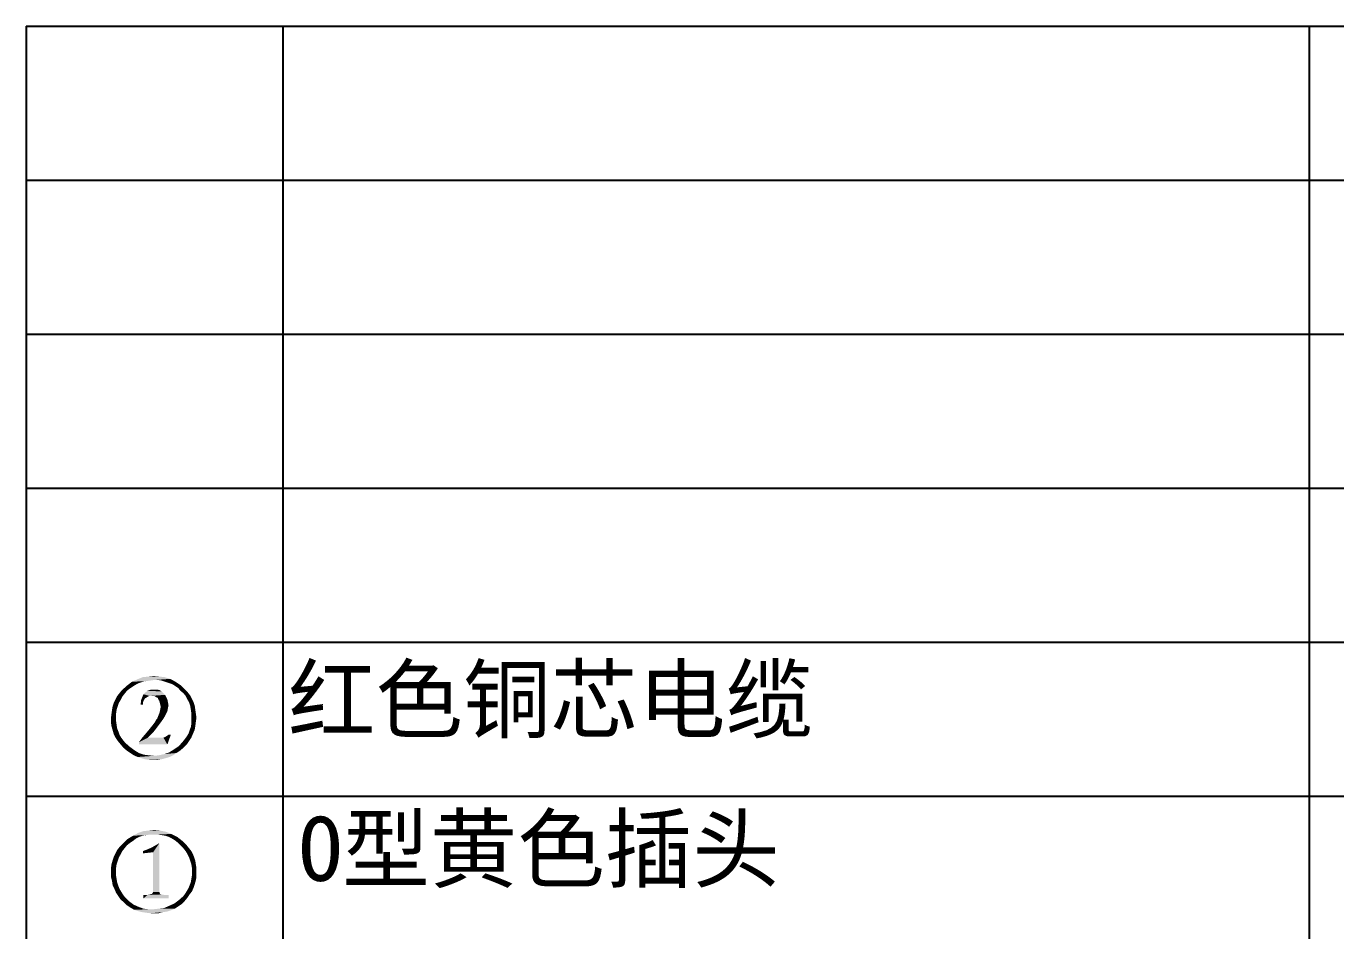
# Model space of a CAD drawing. Header units: millimetres. Extents: x 336 to 634, y 189 to 399.
# Drawn here: x 448.5 to 499.6, y 261.9 to 297.2 of the extents above; entities that cross this region are included whole.
import ezdxf

# ---------------------------------------------------------------- set-up
doc = ezdxf.new("R2010")
doc.units = ezdxf.units.MM

msp = doc.modelspace()

# ---------------------------------------------------------------- linework, layer by layer
at = {"color": 2, "linetype": 'Continuous'}
for p, q in [((448.54988, 297.17577), (628.54988, 297.17577)), ((448.54988, 297.17577), (448.54988, 255.17577)), ((458.54988, 297.17577), (458.54988, 255.17577)), ((498.54988, 297.17577), (498.54988, 255.17577)), ((448.54988, 291.17577), (628.54988, 291.17577)), ((448.54988, 285.17577), (628.54988, 285.17577)), ((448.54988, 279.17577), (628.54988, 279.17577)), ((448.54988, 273.17577), (628.54988, 273.17577)), ((448.54988, 267.17577), (628.54988, 267.17577))]:
    msp.add_line(p, q, dxfattribs=at)
at = {"color": 5, "linetype": 'Continuous'}
for points in [[(453.09646, 271.63133), (452.96312, 271.58688), (452.47423, 271.47577)], [(453.09646, 271.63133), (452.47423, 271.47577), (452.67423, 271.63133)], [(452.96312, 271.58688), (452.82979, 271.52022), (452.47423, 271.47577)], [(452.47423, 271.47577), (452.82979, 271.52022), (452.71868, 271.45355)], [(453.5409, 271.69799), (452.67423, 271.63133), (452.87423, 271.72022)], [(453.5409, 271.69799), (453.38535, 271.67577), (452.67423, 271.63133)], [(453.38535, 271.67577), (453.22979, 271.65355), (452.67423, 271.63133)], [(452.67423, 271.63133), (453.22979, 271.65355), (453.09646, 271.63133)], [(453.9409, 271.80911), (454.16312, 271.74244), (452.87423, 271.72022)], [(453.9409, 271.80911), (452.87423, 271.72022), (453.09646, 271.80911)], [(453.5409, 271.69799), (452.87423, 271.72022), (454.16312, 271.74244)], [(453.7409, 271.83133), (453.09646, 271.80911), (453.31868, 271.83133)], [(453.09646, 271.80911), (453.7409, 271.83133), (453.9409, 271.80911)], [(453.31868, 271.83133), (453.51868, 271.85355), (453.7409, 271.83133)], [(453.69646, 271.69799), (453.5409, 271.69799), (454.16312, 271.74244)], [(453.82979, 271.67577), (453.69646, 271.69799), (454.16312, 271.74244)], [(453.96312, 271.63133), (453.82979, 271.67577), (454.16312, 271.74244)], [(453.96312, 271.63133), (454.16312, 271.74244), (454.36312, 271.63133)], [(454.36312, 271.63133), (454.09646, 271.58688), (453.96312, 271.63133)], [(454.22979, 271.54244), (454.09646, 271.58688), (454.36312, 271.63133)], [(454.22979, 271.54244), (454.36312, 271.63133), (454.56312, 271.49799)], [(454.56312, 271.49799), (454.3409, 271.47577), (454.22979, 271.54244)], [(452.29646, 271.05355), (452.02979, 270.94244), (452.09646, 271.07577)], [(452.02979, 270.94244), (452.29646, 271.05355), (452.22979, 270.92022)], [(452.38535, 271.16466), (452.09646, 271.07577), (452.18535, 271.18688)], [(452.09646, 271.07577), (452.38535, 271.16466), (452.29646, 271.05355)], [(452.47423, 271.27577), (452.18535, 271.18688), (452.27423, 271.29799)], [(452.18535, 271.18688), (452.47423, 271.27577), (452.38535, 271.16466)], [(452.71868, 271.45355), (452.27423, 271.29799), (452.47423, 271.47577)], [(452.71868, 271.45355), (452.58535, 271.36466), (452.27423, 271.29799)], [(452.27423, 271.29799), (452.58535, 271.36466), (452.47423, 271.27577)], [(453.22979, 271.00911), (453.02979, 270.92022), (453.07423, 271.03133)], [(453.22979, 271.00911), (453.18535, 270.98688), (453.02979, 270.92022)], [(453.36312, 271.07577), (453.07423, 271.03133), (453.11868, 271.14244)], [(453.36312, 271.07577), (453.29646, 271.05355), (453.07423, 271.03133)], [(453.07423, 271.03133), (453.29646, 271.05355), (453.22979, 271.00911)], [(453.89646, 271.18688), (453.11868, 271.14244), (453.16312, 271.18688)], [(453.11868, 271.14244), (453.89646, 271.18688), (453.96312, 271.12022)], [(453.11868, 271.14244), (453.96312, 271.12022), (453.36312, 271.07577)], [(453.82979, 271.25355), (453.16312, 271.18688), (453.27423, 271.27577)], [(453.16312, 271.18688), (453.82979, 271.25355), (453.89646, 271.18688)], [(453.67423, 271.32022), (453.76312, 271.29799), (453.27423, 271.27577)], [(453.5409, 271.32022), (453.67423, 271.32022), (453.27423, 271.27577)], [(453.5409, 271.32022), (453.27423, 271.27577), (453.40757, 271.32022)], [(453.27423, 271.27577), (453.76312, 271.29799), (453.82979, 271.25355)], [(453.45201, 271.07577), (453.36312, 271.07577), (453.96312, 271.12022)], [(453.5409, 271.07577), (453.45201, 271.07577), (453.96312, 271.12022)], [(453.60757, 271.03133), (453.5409, 271.07577), (453.96312, 271.12022)], [(453.60757, 271.03133), (453.96312, 271.12022), (454.00757, 271.03133)], [(454.00757, 271.03133), (453.67423, 271.00911), (453.60757, 271.03133)], [(453.69646, 270.94244), (453.67423, 271.00911), (454.00757, 271.03133)], [(453.69646, 270.94244), (454.00757, 271.03133), (454.05201, 270.94244)], [(454.47423, 271.38688), (454.3409, 271.47577), (454.56312, 271.49799)], [(454.47423, 271.38688), (454.56312, 271.49799), (454.76312, 271.29799)], [(454.76312, 271.29799), (454.56312, 271.27577), (454.47423, 271.38688)], [(454.56312, 271.27577), (454.76312, 271.29799), (454.85201, 271.2091)], [(454.85201, 271.2091), (454.67423, 271.18688), (454.56312, 271.27577)], [(454.67423, 271.18688), (454.85201, 271.2091), (454.9409, 271.09799)], [(454.9409, 271.09799), (454.76312, 271.07577), (454.67423, 271.18688)], [(454.76312, 271.07577), (454.9409, 271.09799), (455.00757, 270.96466)], [(455.00757, 270.96466), (454.82979, 270.94244), (454.76312, 271.07577)], [(452.07423, 270.54244), (451.87423, 270.38688), (451.89646, 270.54244)], [(451.87423, 270.38688), (452.07423, 270.54244), (452.05201, 270.38688)], [(452.11868, 270.67577), (451.89646, 270.54244), (451.91868, 270.67577)], [(451.89646, 270.54244), (452.11868, 270.67577), (452.07423, 270.54244)], [(452.16312, 270.8091), (451.91868, 270.67577), (451.96312, 270.8091)], [(451.91868, 270.67577), (452.16312, 270.8091), (452.11868, 270.67577)], [(452.22979, 270.92022), (451.96312, 270.8091), (452.02979, 270.94244)], [(451.96312, 270.8091), (452.22979, 270.92022), (452.16312, 270.8091)], [(453.1409, 270.92022), (453.11868, 270.87577), (453.00757, 270.74244)], [(453.1409, 270.92022), (453.00757, 270.74244), (453.02979, 270.92022)], [(453.11868, 270.87577), (453.09646, 270.8091), (453.00757, 270.74244)], [(453.00757, 270.74244), (453.09646, 270.8091), (453.09646, 270.74244)], [(453.02979, 270.92022), (453.18535, 270.98688), (453.1409, 270.92022)], [(454.05201, 270.94244), (453.7409, 270.87577), (453.69646, 270.94244)], [(453.7409, 270.87577), (454.05201, 270.94244), (454.07423, 270.83133)], [(454.07423, 270.83133), (453.76312, 270.78688), (453.7409, 270.87577)], [(454.05201, 270.47577), (453.7409, 270.4091), (453.76312, 270.49799)], [(453.76312, 270.78688), (454.07423, 270.83133), (454.09646, 270.72022)], [(454.09646, 270.72022), (453.78535, 270.69799), (453.76312, 270.78688)], [(454.07423, 270.60911), (453.76312, 270.49799), (453.78535, 270.60911)], [(453.76312, 270.49799), (454.07423, 270.60911), (454.05201, 270.47577)], [(453.78535, 270.60911), (453.78535, 270.69799), (454.09646, 270.72022)], [(453.78535, 270.60911), (454.09646, 270.72022), (454.07423, 270.60911)], [(454.89646, 270.83133), (454.82979, 270.94244), (455.00757, 270.96466)], [(454.89646, 270.83133), (455.00757, 270.96466), (455.07423, 270.83133)], [(455.07423, 270.83133), (454.9409, 270.69799), (454.89646, 270.83133)], [(454.9409, 270.69799), (455.07423, 270.83133), (455.11868, 270.69799)], [(455.11868, 270.69799), (454.96312, 270.56466), (454.9409, 270.69799)], [(454.96312, 270.56466), (455.11868, 270.69799), (455.1409, 270.54244)], [(455.1409, 270.54244), (454.98535, 270.4091), (454.96312, 270.56466)], [(454.98535, 270.4091), (455.1409, 270.54244), (455.16312, 270.38688)], [(452.05201, 270.38688), (452.05201, 270.23133), (451.85201, 270.2091)], [(452.05201, 270.38688), (451.85201, 270.2091), (451.87423, 270.38688)], [(451.85201, 270.2091), (452.05201, 270.23133), (452.05201, 270.09799)], [(452.05201, 270.09799), (451.85201, 270.05355), (451.85201, 270.2091)], [(451.85201, 270.05355), (452.05201, 270.09799), (452.07423, 269.94244)], [(452.07423, 269.94244), (451.87423, 269.89799), (451.85201, 270.05355)], [(453.40757, 269.85355), (453.49646, 269.96466), (453.78535, 270.03133)], [(453.40757, 269.85355), (453.78535, 270.03133), (453.65201, 269.85355)], [(453.78535, 270.03133), (453.49646, 269.96466), (453.56312, 270.05355)], [(453.56312, 270.05355), (453.60757, 270.14244), (453.89646, 270.18688)], [(453.56312, 270.05355), (453.89646, 270.18688), (453.78535, 270.03133)], [(453.89646, 270.18688), (453.60757, 270.14244), (453.65201, 270.18688)], [(453.65201, 270.18688), (453.69646, 270.29799), (453.98535, 270.34244)], [(453.65201, 270.18688), (453.98535, 270.34244), (453.89646, 270.18688)], [(453.98535, 270.34244), (453.69646, 270.29799), (453.7409, 270.4091)], [(453.7409, 270.4091), (454.05201, 270.47577), (453.98535, 270.34244)], [(455.1409, 269.89799), (454.96312, 269.85355), (454.98535, 269.98688)], [(455.16312, 270.38688), (454.98535, 270.27577), (454.98535, 270.4091)], [(454.98535, 270.27577), (455.16312, 270.38688), (455.18535, 270.23133)], [(455.18535, 270.23133), (454.98535, 270.12022), (454.98535, 270.27577)], [(454.98535, 270.12022), (455.18535, 270.23133), (455.16312, 270.07577)], [(455.16312, 270.07577), (454.98535, 269.98688), (454.98535, 270.12022)], [(454.98535, 269.98688), (455.16312, 270.07577), (455.1409, 269.89799)], [(451.87423, 269.89799), (452.07423, 269.94244), (452.09646, 269.8091)], [(452.09646, 269.8091), (451.91868, 269.74244), (451.87423, 269.89799)], [(451.91868, 269.74244), (452.09646, 269.8091), (452.1409, 269.69799)], [(452.1409, 269.69799), (451.96312, 269.58688), (451.91868, 269.74244)], [(451.96312, 269.58688), (452.1409, 269.69799), (452.18535, 269.56466)], [(452.18535, 269.56466), (452.02979, 269.45355), (451.96312, 269.58688)], [(452.02979, 269.45355), (452.18535, 269.56466), (452.25201, 269.45355)], [(453.07423, 269.45355), (453.20757, 269.6091), (453.49646, 269.65355)], [(453.07423, 269.45355), (453.49646, 269.65355), (453.29646, 269.45355)], [(453.49646, 269.65355), (453.20757, 269.6091), (453.31868, 269.74244)], [(453.65201, 269.85355), (453.31868, 269.74244), (453.40757, 269.85355)], [(453.31868, 269.74244), (453.65201, 269.85355), (453.49646, 269.65355)], [(454.05201, 269.18688), (453.89646, 269.45355), (453.96312, 269.47577)], [(453.96312, 269.47577), (454.02979, 269.52022), (454.18535, 269.56466)], [(453.96312, 269.47577), (454.18535, 269.56466), (454.05201, 269.18688)], [(454.18535, 269.56466), (454.02979, 269.52022), (454.09646, 269.56466)], [(454.98535, 269.45355), (454.7409, 269.4091), (454.80757, 269.49799)], [(455.05201, 269.6091), (454.80757, 269.49799), (454.87423, 269.6091)], [(454.80757, 269.49799), (455.05201, 269.6091), (454.98535, 269.45355)], [(454.87423, 269.6091), (454.91868, 269.74244), (455.11868, 269.76466)], [(454.87423, 269.6091), (455.11868, 269.76466), (455.05201, 269.6091)], [(455.11868, 269.76466), (454.91868, 269.74244), (454.96312, 269.85355)], [(454.96312, 269.85355), (455.1409, 269.89799), (455.11868, 269.76466)], [(452.25201, 269.45355), (452.11868, 269.32022), (452.02979, 269.45355)], [(452.25201, 269.45355), (452.31868, 269.36466), (452.11868, 269.32022)], [(452.11868, 269.32022), (452.31868, 269.36466), (452.40757, 269.25355)], [(452.40757, 269.25355), (452.22979, 269.18688), (452.11868, 269.32022)], [(452.22979, 269.18688), (452.40757, 269.25355), (452.58535, 269.09799)], [(452.58535, 269.09799), (452.3409, 269.05355), (452.22979, 269.18688)], [(452.3409, 269.05355), (452.58535, 269.09799), (452.76312, 268.96466)], [(452.76312, 268.96466), (452.47423, 268.94244), (452.3409, 269.05355)], [(452.60757, 268.85355), (452.47423, 268.94244), (452.76312, 268.96466)], [(452.60757, 268.85355), (452.76312, 268.96466), (452.9409, 268.85355)], [(453.80757, 269.45355), (453.89646, 269.45355), (452.9409, 269.27577)], [(453.29646, 269.45355), (453.80757, 269.45355), (452.9409, 269.27577)], [(453.29646, 269.45355), (452.9409, 269.27577), (453.07423, 269.45355)], [(452.9409, 269.18688), (452.9409, 269.27577), (453.89646, 269.45355)], [(454.05201, 269.18688), (452.9409, 269.18688), (453.89646, 269.45355)], [(454.5409, 268.94244), (454.11868, 268.87577), (454.29646, 268.98688)], [(454.67423, 269.05355), (454.29646, 268.98688), (454.49646, 269.12022)], [(454.29646, 268.98688), (454.67423, 269.05355), (454.5409, 268.94244)], [(454.80757, 269.18688), (454.49646, 269.12022), (454.65201, 269.29799)], [(454.49646, 269.12022), (454.80757, 269.18688), (454.67423, 269.05355)], [(454.89646, 269.32022), (454.65201, 269.29799), (454.7409, 269.4091)], [(454.65201, 269.29799), (454.89646, 269.32022), (454.80757, 269.18688)], [(454.7409, 269.4091), (454.98535, 269.45355), (454.89646, 269.32022)], [(452.9409, 268.85355), (452.7409, 268.76466), (452.60757, 268.85355)], [(452.9409, 268.85355), (453.1409, 268.78688), (452.7409, 268.76466)], [(452.7409, 268.76466), (453.1409, 268.78688), (453.31868, 268.76466)], [(453.31868, 268.76466), (452.89646, 268.69799), (452.7409, 268.76466)], [(453.31868, 268.76466), (453.51868, 268.74244), (452.89646, 268.69799)], [(452.89646, 268.69799), (453.51868, 268.74244), (454.27423, 268.76466)], [(452.89646, 268.69799), (454.27423, 268.76466), (454.1409, 268.69799)], [(454.1409, 268.69799), (453.02979, 268.65355), (452.89646, 268.69799)], [(453.02979, 268.65355), (454.1409, 268.69799), (453.98535, 268.65355)], [(453.98535, 268.65355), (453.18535, 268.60911), (453.02979, 268.65355)], [(453.18535, 268.60911), (453.98535, 268.65355), (453.82979, 268.60911)], [(453.82979, 268.60911), (453.3409, 268.58688), (453.18535, 268.60911)], [(453.51868, 268.58688), (453.3409, 268.58688), (453.82979, 268.60911)], [(454.27423, 268.76466), (453.51868, 268.74244), (453.71868, 268.76466)], [(453.51868, 268.58688), (453.82979, 268.60911), (453.67423, 268.58688)], [(453.71868, 268.76466), (453.91868, 268.8091), (454.40757, 268.85355)], [(453.71868, 268.76466), (454.40757, 268.85355), (454.27423, 268.76466)], [(454.40757, 268.85355), (453.91868, 268.8091), (454.11868, 268.87577)], [(454.11868, 268.87577), (454.5409, 268.94244), (454.40757, 268.85355)], [(452.71868, 265.43133), (452.29646, 265.29799), (452.49646, 265.49799)], [(452.71868, 265.43133), (452.58535, 265.34244), (452.29646, 265.29799)], [(453.09646, 265.63133), (452.96312, 265.58688), (452.49646, 265.49799)], [(453.09646, 265.63133), (452.49646, 265.49799), (452.71868, 265.63133)], [(452.96312, 265.58688), (452.82979, 265.52021), (452.49646, 265.49799)], [(452.49646, 265.49799), (452.82979, 265.52021), (452.71868, 265.43133)], [(453.38535, 265.67577), (452.71868, 265.63133), (452.91868, 265.74244)], [(453.38535, 265.67577), (453.22979, 265.65355), (452.71868, 265.63133)], [(452.71868, 265.63133), (453.22979, 265.65355), (453.09646, 265.63133)], [(453.98535, 265.78688), (452.91868, 265.74244), (453.11868, 265.8091)], [(452.91868, 265.74244), (453.98535, 265.78688), (454.20757, 265.69799)], [(452.91868, 265.74244), (454.20757, 265.69799), (453.38535, 265.67577)], [(453.76312, 265.83133), (453.11868, 265.8091), (453.3409, 265.83133)], [(453.11868, 265.8091), (453.76312, 265.83133), (453.98535, 265.78688)], [(453.3409, 265.83133), (453.5409, 265.85355), (453.76312, 265.83133)], [(453.51868, 265.67577), (453.38535, 265.67577), (454.20757, 265.69799)], [(453.67423, 265.67577), (453.51868, 265.67577), (454.20757, 265.69799)], [(453.82979, 265.65355), (453.67423, 265.67577), (454.20757, 265.69799)], [(453.96312, 265.63133), (453.82979, 265.65355), (454.20757, 265.69799)], [(454.09646, 265.58688), (453.96312, 265.63133), (454.20757, 265.69799)], [(454.09646, 265.58688), (454.20757, 265.69799), (454.42979, 265.58688)], [(454.42979, 265.58688), (454.22979, 265.52021), (454.09646, 265.58688)], [(454.3409, 265.45355), (454.22979, 265.52021), (454.42979, 265.58688)], [(454.3409, 265.45355), (454.42979, 265.58688), (454.62979, 265.43133)], [(454.62979, 265.43133), (454.45201, 265.36466), (454.3409, 265.45355)], [(454.56312, 265.25355), (454.45201, 265.36466), (454.62979, 265.43133)], [(454.56312, 265.25355), (454.62979, 265.43133), (454.80757, 265.25355)], [(452.22979, 264.89799), (451.96312, 264.8091), (452.02979, 264.94244)], [(451.96312, 264.8091), (452.22979, 264.89799), (452.16312, 264.78688)], [(452.29646, 265.03133), (452.02979, 264.94244), (452.09646, 265.07577)], [(452.02979, 264.94244), (452.29646, 265.03133), (452.22979, 264.89799)], [(452.38535, 265.14244), (452.09646, 265.07577), (452.18535, 265.18688)], [(452.09646, 265.07577), (452.38535, 265.14244), (452.29646, 265.03133)], [(452.47423, 265.25355), (452.18535, 265.18688), (452.29646, 265.29799)], [(452.18535, 265.18688), (452.47423, 265.25355), (452.38535, 265.14244)], [(452.29646, 265.29799), (452.58535, 265.34244), (452.47423, 265.25355)], [(453.49646, 264.98688), (453.09646, 265.03133), (453.27423, 265.09799)], [(453.49646, 264.98688), (453.09646, 264.94244), (453.09646, 265.03133)], [(453.49646, 264.98688), (453.27423, 265.09799), (453.42979, 265.16466)], [(453.42979, 265.16466), (453.58535, 265.25355), (453.7409, 265.34244)], [(453.49646, 264.98688), (453.42979, 265.16466), (453.7409, 265.34244)], [(453.49646, 263.43133), (453.49646, 264.98688), (453.7409, 265.34244)], [(453.49646, 263.43133), (453.7409, 265.34244), (453.7409, 263.43133)], [(454.80757, 265.25355), (454.67423, 265.14244), (454.56312, 265.25355)], [(454.67423, 265.14244), (454.80757, 265.25355), (454.89646, 265.14244)], [(454.89646, 265.14244), (454.76312, 265.03133), (454.67423, 265.14244)], [(454.76312, 265.03133), (454.89646, 265.14244), (454.98535, 265.03133)], [(454.98535, 265.03133), (454.82979, 264.92022), (454.76312, 265.03133)], [(454.82979, 264.92022), (454.98535, 265.03133), (455.05201, 264.89799)], [(455.05201, 264.89799), (454.89646, 264.78688), (454.82979, 264.92022)], [(454.89646, 264.78688), (455.05201, 264.89799), (455.09646, 264.78688)], [(452.07423, 264.52022), (451.85201, 264.36466), (451.87423, 264.52022)], [(451.85201, 264.36466), (452.07423, 264.52022), (452.05201, 264.36466)], [(452.05201, 264.36466), (452.05201, 264.23133), (451.85201, 264.18688)], [(452.05201, 264.36466), (451.85201, 264.18688), (451.85201, 264.36466)], [(452.11868, 264.65355), (451.87423, 264.52022), (451.91868, 264.67577)], [(451.87423, 264.52022), (452.11868, 264.65355), (452.07423, 264.52022)], [(452.16312, 264.78688), (451.91868, 264.67577), (451.96312, 264.8091)], [(451.91868, 264.67577), (452.16312, 264.78688), (452.11868, 264.65355)], [(455.09646, 264.78688), (454.9409, 264.65355), (454.89646, 264.78688)], [(454.9409, 264.65355), (455.09646, 264.78688), (455.1409, 264.65355)], [(455.1409, 264.65355), (454.98535, 264.52022), (454.9409, 264.65355)], [(454.98535, 264.52022), (455.1409, 264.65355), (455.16312, 264.49799)], [(455.16312, 264.49799), (455.00757, 264.38688), (454.98535, 264.52022)], [(455.00757, 264.38688), (455.16312, 264.49799), (455.18535, 264.36466)], [(455.18535, 264.36466), (455.00757, 264.23133), (455.00757, 264.38688)], [(455.00757, 264.23133), (455.18535, 264.36466), (455.18535, 264.2091)], [(451.85201, 264.18688), (452.05201, 264.23133), (452.05201, 264.07577)], [(452.05201, 264.07577), (451.85201, 264.03133), (451.85201, 264.18688)], [(451.85201, 264.03133), (452.05201, 264.07577), (452.07423, 263.94244)], [(452.07423, 263.94244), (451.89646, 263.85355), (451.85201, 264.03133)], [(451.89646, 263.85355), (452.07423, 263.94244), (452.09646, 263.8091)], [(452.09646, 263.8091), (451.91868, 263.69799), (451.89646, 263.85355)], [(455.16312, 263.89799), (454.96312, 263.8091), (454.98535, 263.94244)], [(454.96312, 263.8091), (455.16312, 263.89799), (455.11868, 263.74244)], [(455.18535, 264.03133), (454.98535, 263.94244), (455.00757, 264.07577)], [(454.98535, 263.94244), (455.18535, 264.03133), (455.16312, 263.89799)], [(455.18535, 264.2091), (455.00757, 264.07577), (455.00757, 264.23133)], [(455.00757, 264.07577), (455.18535, 264.2091), (455.18535, 264.03133)], [(451.91868, 263.69799), (452.09646, 263.8091), (452.1409, 263.67577)], [(452.1409, 263.67577), (451.98535, 263.56466), (451.91868, 263.69799)], [(451.98535, 263.56466), (452.1409, 263.67577), (452.18535, 263.56466)], [(452.18535, 263.56466), (452.05201, 263.4091), (451.98535, 263.56466)], [(452.18535, 263.56466), (452.25201, 263.45355), (452.05201, 263.4091)], [(452.05201, 263.4091), (452.25201, 263.45355), (452.31868, 263.34244)], [(452.31868, 263.34244), (452.1409, 263.27577), (452.05201, 263.4091)], [(452.1409, 263.27577), (452.31868, 263.34244), (452.38535, 263.25355)], [(453.82979, 263.34244), (453.27423, 263.32022), (453.38535, 263.34244)], [(453.27423, 263.32022), (453.82979, 263.34244), (453.9409, 263.32022)], [(453.76312, 263.36466), (453.38535, 263.34244), (453.45201, 263.36466)], [(453.38535, 263.34244), (453.76312, 263.36466), (453.82979, 263.34244)], [(453.7409, 263.43133), (453.45201, 263.36466), (453.49646, 263.43133)], [(453.45201, 263.36466), (453.7409, 263.43133), (453.76312, 263.36466)], [(454.91868, 263.34244), (454.67423, 263.27577), (454.7409, 263.36466)], [(454.67423, 263.27577), (454.91868, 263.34244), (454.82979, 263.2091)], [(455.00757, 263.45355), (454.7409, 263.36466), (454.80757, 263.47577)], [(454.7409, 263.36466), (455.00757, 263.45355), (454.91868, 263.34244)], [(454.80757, 263.47577), (454.87423, 263.58688), (455.07423, 263.6091)], [(454.80757, 263.47577), (455.07423, 263.6091), (455.00757, 263.45355)], [(455.07423, 263.6091), (454.87423, 263.58688), (454.91868, 263.69799)], [(455.11868, 263.74244), (454.91868, 263.69799), (454.96312, 263.8091)], [(454.91868, 263.69799), (455.11868, 263.74244), (455.07423, 263.6091)], [(452.38535, 263.25355), (452.22979, 263.14244), (452.1409, 263.27577)], [(452.22979, 263.14244), (452.38535, 263.25355), (452.56312, 263.07577)], [(452.56312, 263.07577), (452.36312, 263.03133), (452.22979, 263.14244)], [(452.36312, 263.03133), (452.56312, 263.07577), (452.7409, 262.94244)], [(452.7409, 262.94244), (452.47423, 262.92022), (452.36312, 263.03133)], [(452.47423, 262.92022), (452.7409, 262.94244), (452.9409, 262.85355)], [(452.9409, 262.85355), (452.60757, 262.83133), (452.47423, 262.92022)], [(452.60757, 262.83133), (452.9409, 262.85355), (453.11868, 262.78688)], [(453.11868, 262.78688), (452.76312, 262.74244), (452.60757, 262.83133)], [(453.9409, 263.32022), (454.09646, 263.32022), (453.11868, 263.18688)], [(453.27423, 263.32022), (453.9409, 263.32022), (453.11868, 263.18688)], [(453.27423, 263.32022), (453.11868, 263.18688), (453.11868, 263.32022)], [(453.11868, 263.18688), (454.09646, 263.32022), (454.09646, 263.18688)], [(454.47423, 262.87577), (453.91868, 262.8091), (454.11868, 262.89799)], [(453.91868, 262.8091), (454.47423, 262.87577), (454.3409, 262.78688)], [(454.60757, 262.96466), (454.11868, 262.89799), (454.31868, 262.98688)], [(454.11868, 262.89799), (454.60757, 262.96466), (454.47423, 262.87577)], [(454.71868, 263.07577), (454.31868, 262.98688), (454.49646, 263.12022)], [(454.31868, 262.98688), (454.71868, 263.07577), (454.60757, 262.96466)], [(454.82979, 263.2091), (454.49646, 263.12022), (454.67423, 263.27577)], [(454.49646, 263.12022), (454.82979, 263.2091), (454.71868, 263.07577)], [(453.11868, 262.78688), (453.31868, 262.76466), (452.76312, 262.74244)], [(452.76312, 262.74244), (453.51868, 262.76466), (454.3409, 262.78688)], [(452.76312, 262.74244), (454.3409, 262.78688), (454.18535, 262.72022)], [(453.31868, 262.76466), (453.51868, 262.76466), (452.76312, 262.74244)], [(454.18535, 262.72022), (452.89646, 262.69799), (452.76312, 262.74244)], [(452.89646, 262.69799), (454.18535, 262.72022), (454.05201, 262.67577)], [(454.05201, 262.67577), (453.05201, 262.65355), (452.89646, 262.69799)], [(453.05201, 262.65355), (454.05201, 262.67577), (453.89646, 262.65355)], [(453.89646, 262.65355), (453.20757, 262.63133), (453.05201, 262.65355)], [(453.38535, 262.6091), (453.20757, 262.63133), (453.89646, 262.65355)], [(453.56312, 262.6091), (453.38535, 262.6091), (453.89646, 262.65355)], [(454.3409, 262.78688), (453.51868, 262.76466), (453.71868, 262.78688)], [(453.56312, 262.6091), (453.89646, 262.65355), (453.71868, 262.6091)], [(454.3409, 262.78688), (453.71868, 262.78688), (453.91868, 262.8091)]]:
    msp.add_solid(points, dxfattribs=at)

# ---------------------------------------------------------------- texts
at = {"char_height": 2.5, "attachment_point": 1}
for s, insert, width in [('{\\fSimSun|b0|i0|c134|p2;\\C5;红色铜芯电缆}', (458.75138, 272.19442), 54.7368421), ('{\\fSimSun|b0|i0|c134|p2;\\C5;O型黄色插头}', (459.16928, 266.36934), 21.0190476)]:
    msp.add_mtext(s, dxfattribs=dict(at, insert=insert, width=width))

doc.saveas('drawing.dxf')
